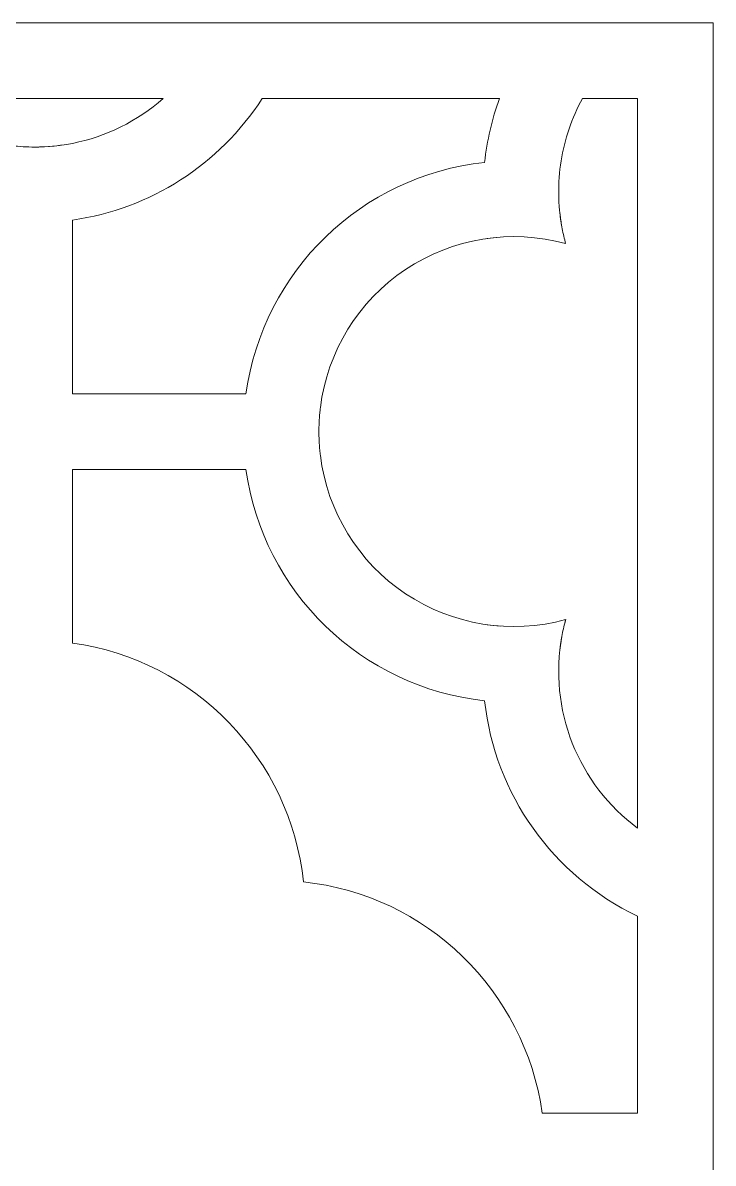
# Model space of a CAD drawing. Header units: centimetres. Extents: x -8.6 to 7.4, y -2.5 to 11.8.
# Drawn here: x -2.265 to -1.031, y 9.78 to 11.816 of the extents above; entities that cross this region are included whole.
import ezdxf

# ---------------------------------------------------------------- set-up
doc = ezdxf.new("R2010")
doc.units = ezdxf.units.CM
doc.header["$MEASUREMENT"] = 0
doc.layers.add('layer 1', color=7, linetype='Continuous')

msp = doc.modelspace()

# ---------------------------------------------------------------- linework, layer by layer
at = {"layer": 'layer 1', "lineweight": 9}
for points, knots in [([(-8.59369, 11.81631), (-8.59369, 11.81631), (-8.45848, 11.81631), (-8.45848, 11.81631), (-8.45848, 11.81631), (-8.45848, 11.81631), (-1.16645, 11.81631), (-1.16645, 11.81631), (-1.16645, 11.81631), (-1.16645, 11.81631), (-1.03124, 11.81631), (-1.03124, 11.81631), (-1.03124, 11.81631), (-1.03124, 11.81631), (-1.03124, 11.6811), (-1.03124, 11.6811), (-1.03124, 11.6811), (-1.03124, 11.6811), (-1.03124, -2.35212), (-1.03124, -2.35212), (-1.03124, -2.35212), (-1.03124, -2.35212), (-1.03124, -2.48733), (-1.03124, -2.48733), (-1.03124, -2.48733), (-1.03124, -2.48733), (-1.16645, -2.48733), (-1.16645, -2.48733), (-1.16645, -2.48733), (-1.16645, -2.48733), (-8.45848, -2.48733), (-8.45848, -2.48733), (-8.45848, -2.48733), (-8.45848, -2.48733), (-8.59369, -2.48733), (-8.59369, -2.48733), (-8.59369, -2.48733), (-8.59369, -2.48733), (-8.59369, -2.35212), (-8.59369, -2.35212), (-8.59369, -2.35212), (-8.59369, -2.35212), (-8.59369, 11.6811), (-8.59369, 11.6811), (-8.59369, 11.6811), (-8.59369, 11.6811), (-8.59369, 11.81631), (-8.59369, 11.81631)], [0, 0, 0, 0, 0.0769231, 0.0769231, 0.0769231, 0.0769231, 0.1538462, 0.1538462, 0.1538462, 0.1538462, 0.2307692, 0.2307692, 0.2307692, 0.2307692, 0.3076923, 0.3076923, 0.3076923, 0.3076923, 0.3846154, 0.3846154, 0.3846154, 0.3846154, 0.4615385, 0.4615385, 0.4615385, 0.4615385, 0.5384615, 0.5384615, 0.5384615, 0.5384615, 0.6153846, 0.6153846, 0.6153846, 0.6153846, 0.6923077, 0.6923077, 0.6923077, 0.6923077, 0.7692308, 0.7692308, 0.7692308, 0.7692308, 0.8461538, 0.8461538, 0.8461538, 0.8461538, 1, 1, 1, 1]), ([(-2.01404, 11.6811), (-2.06006, 11.64065), (-2.11596, 11.61304), (-2.17606, 11.60109), (-2.17606, 11.60109), (-2.18087, 11.60017), (-2.18569, 11.59933), (-2.19053, 11.59856), (-2.19053, 11.59856), (-2.19053, 11.59856), (-2.19574, 11.59777), (-2.19574, 11.59777), (-2.19574, 11.59777), (-2.19574, 11.59777), (-2.1971, 11.5976), (-2.1971, 11.5976), (-2.1971, 11.5976), (-2.1971, 11.5976), (-2.19889, 11.59737), (-2.19889, 11.59737), (-2.19889, 11.59737), (-2.19889, 11.59737), (-2.20096, 11.59712), (-2.20096, 11.59712), (-2.20096, 11.59712), (-2.20096, 11.59712), (-2.20413, 11.59673), (-2.20413, 11.59673), (-2.20413, 11.59673), (-2.20413, 11.59673), (-2.20897, 11.59622), (-2.20897, 11.59622), (-2.20897, 11.59622), (-2.20897, 11.59622), (-2.21048, 11.59608), (-2.21048, 11.59608), (-2.21048, 11.59608), (-2.21048, 11.59608), (-2.21181, 11.59595), (-2.21181, 11.59595), (-2.21181, 11.59595), (-2.21181, 11.59595), (-2.21682, 11.59554), (-2.21682, 11.59554), (-2.21682, 11.59554), (-2.21682, 11.59554), (-2.21896, 11.59538), (-2.21896, 11.59538), (-2.21896, 11.59538), (-2.21896, 11.59538), (-2.22607, 11.59495), (-2.22607, 11.59495), (-2.22607, 11.59495), (-2.22607, 11.59495), (-2.23469, 11.59461), (-2.23469, 11.59461), (-2.23469, 11.59461), (-2.23469, 11.59461), (-2.23611, 11.59457), (-2.23611, 11.59457), (-2.23611, 11.59457), (-2.23611, 11.59457), (-2.2415, 11.59452), (-2.2415, 11.59452), (-2.2415, 11.59452), (-2.2415, 11.59452), (-2.24364, 11.59452), (-2.24364, 11.59452), (-2.24364, 11.59452), (-2.25722, 11.59452), (-2.27079, 11.5953), (-2.28428, 11.59684), (-2.28428, 11.59684), (-2.28428, 11.59684), (-2.29242, 11.5979), (-2.29242, 11.5979), (-2.29242, 11.5979), (-2.29242, 11.5979), (-2.29372, 11.59809), (-2.29372, 11.59809), (-2.29372, 11.59809), (-2.29372, 11.59809), (-2.29891, 11.59888), (-2.29891, 11.59888), (-2.29891, 11.59888), (-2.29891, 11.59888), (-2.30036, 11.5991), (-2.30036, 11.5991), (-2.30036, 11.5991), (-2.30036, 11.5991), (-2.30716, 11.60031), (-2.30716, 11.60031), (-2.30716, 11.60031), (-2.30716, 11.60031), (-2.30923, 11.6007), (-2.30923, 11.6007), (-2.30923, 11.6007), (-2.30923, 11.6007), (-2.31125, 11.6011), (-2.31125, 11.6011), (-2.31125, 11.6011), (-2.37137, 11.61302), (-2.42729, 11.64063), (-2.47331, 11.6811), (-2.47331, 11.6811), (-2.47331, 11.6811), (-2.01405, 11.6811), (-2.01405, 11.6811)], [0, 0, 0, 0, 0.0357143, 0.0357143, 0.0357143, 0.0357143, 0.0714286, 0.0714286, 0.0714286, 0.0714286, 0.1071429, 0.1071429, 0.1071429, 0.1071429, 0.1428571, 0.1428571, 0.1428571, 0.1428571, 0.1785714, 0.1785714, 0.1785714, 0.1785714, 0.2142857, 0.2142857, 0.2142857, 0.2142857, 0.25, 0.25, 0.25, 0.25, 0.2857143, 0.2857143, 0.2857143, 0.2857143, 0.3214286, 0.3214286, 0.3214286, 0.3214286, 0.3571429, 0.3571429, 0.3571429, 0.3571429, 0.3928571, 0.3928571, 0.3928571, 0.3928571, 0.4285714, 0.4285714, 0.4285714, 0.4285714, 0.4642857, 0.4642857, 0.4642857, 0.4642857, 0.5, 0.5, 0.5, 0.5, 0.5357143, 0.5357143, 0.5357143, 0.5357143, 0.5714286, 0.5714286, 0.5714286, 0.5714286, 0.6071429, 0.6071429, 0.6071429, 0.6071429, 0.6428571, 0.6428571, 0.6428571, 0.6428571, 0.6785714, 0.6785714, 0.6785714, 0.6785714, 0.7142857, 0.7142857, 0.7142857, 0.7142857, 0.75, 0.75, 0.75, 0.75, 0.7857143, 0.7857143, 0.7857143, 0.7857143, 0.8214286, 0.8214286, 0.8214286, 0.8214286, 0.8571429, 0.8571429, 0.8571429, 0.8571429, 0.8928571, 0.8928571, 0.8928571, 0.8928571, 0.9285714, 0.9285714, 0.9285714, 0.9285714, 1, 1, 1, 1]), ([(-1.41308, 11.6811), (-1.42658, 11.64428), (-1.43552, 11.60596), (-1.4397, 11.56697), (-1.4397, 11.56697), (-1.65977, 11.54327), (-1.8355, 11.37333), (-1.86614, 11.15411), (-1.86614, 11.15411), (-1.86614, 11.15411), (-1.98636, 11.15411), (-1.98636, 11.15411), (-1.98636, 11.15411), (-1.98636, 11.15411), (-2.17606, 11.15411), (-2.17606, 11.15411), (-2.17606, 11.15411), (-2.17606, 11.15411), (-2.17606, 11.26693), (-2.17606, 11.26693), (-2.17606, 11.26693), (-2.17606, 11.26693), (-2.17606, 11.36548), (-2.17606, 11.36548), (-2.17606, 11.36548), (-2.17606, 11.36548), (-2.17606, 11.39877), (-2.17606, 11.39877), (-2.17606, 11.39877), (-2.17606, 11.39877), (-2.17606, 11.46405), (-2.17606, 11.46405), (-2.17606, 11.46405), (-2.03694, 11.48386), (-1.91335, 11.56299), (-1.83722, 11.6811), (-1.83722, 11.6811), (-1.83722, 11.6811), (-1.41308, 11.6811), (-1.41308, 11.6811)], [0, 0, 0, 0, 0.0909091, 0.0909091, 0.0909091, 0.0909091, 0.1818182, 0.1818182, 0.1818182, 0.1818182, 0.2727273, 0.2727273, 0.2727273, 0.2727273, 0.3636364, 0.3636364, 0.3636364, 0.3636364, 0.4545455, 0.4545455, 0.4545455, 0.4545455, 0.5454545, 0.5454545, 0.5454545, 0.5454545, 0.6363636, 0.6363636, 0.6363636, 0.6363636, 0.7272727, 0.7272727, 0.7272727, 0.7272727, 0.8181818, 0.8181818, 0.8181818, 0.8181818, 1, 1, 1, 1]), ([(-1.16645, 10.37851), (-1.21866, 10.41729), (-1.25902, 10.46992), (-1.28293, 10.5304), (-1.28293, 10.5304), (-1.30685, 10.59089), (-1.31333, 10.65691), (-1.30164, 10.7209), (-1.30164, 10.7209), (-1.30309, 10.71292), (-1.30427, 10.70489), (-1.30516, 10.69684), (-1.30516, 10.69684), (-1.30415, 10.70604), (-1.30277, 10.7152), (-1.30101, 10.7243), (-1.30101, 10.7243), (-1.29928, 10.73327), (-1.2972, 10.74218), (-1.29476, 10.75099), (-1.29476, 10.75099), (-1.29476, 10.75099), (-1.29648, 10.7447), (-1.29648, 10.7447), (-1.29648, 10.7447), (-1.29648, 10.7447), (-1.29484, 10.75097), (-1.29484, 10.75097), (-1.29484, 10.75097), (-1.39236, 10.7241), (-1.49682, 10.74098), (-1.58096, 10.79712), (-1.58096, 10.79712), (-1.66512, 10.85328), (-1.72065, 10.94341), (-1.73304, 11.04382), (-1.73304, 11.04382), (-1.73304, 11.04382), (-1.73328, 11.04593), (-1.73328, 11.04593), (-1.73328, 11.04593), (-1.73369, 11.04945), (-1.73405, 11.05298), (-1.73436, 11.05652), (-1.73436, 11.05652), (-1.73436, 11.05652), (-1.73483, 11.06289), (-1.73483, 11.06289), (-1.73483, 11.06289), (-1.73483, 11.06289), (-1.73498, 11.06502), (-1.73498, 11.06502), (-1.73498, 11.06502), (-1.73498, 11.06502), (-1.73524, 11.06923), (-1.73524, 11.06923), (-1.73524, 11.06923), (-1.73524, 11.06923), (-1.73532, 11.07144), (-1.73532, 11.07144), (-1.73532, 11.07144), (-1.73532, 11.07144), (-1.73543, 11.07416), (-1.73543, 11.07416), (-1.73543, 11.07416), (-1.73543, 11.07416), (-1.73547, 11.07573), (-1.73547, 11.07573), (-1.73547, 11.07573), (-1.73547, 11.07573), (-1.73555, 11.07755), (-1.73555, 11.07755), (-1.73555, 11.07755), (-1.73555, 11.07755), (-1.73557, 11.07979), (-1.73557, 11.07979), (-1.73557, 11.07979), (-1.73557, 11.07979), (-1.73559, 11.08116), (-1.73559, 11.08116), (-1.73559, 11.08116), (-1.73559, 11.08116), (-1.73564, 11.0833), (-1.73564, 11.0833), (-1.73564, 11.0833), (-1.73564, 11.0833), (-1.73565, 11.08546), (-1.73565, 11.08546), (-1.73565, 11.08546), (-1.73565, 11.08546), (-1.73565, 11.08761), (-1.73565, 11.08761), (-1.73565, 11.08761), (-1.73565, 11.08761), (-1.73564, 11.08979), (-1.73564, 11.08979), (-1.73564, 11.08979), (-1.73564, 11.08979), (-1.73561, 11.09163), (-1.73561, 11.09163), (-1.73561, 11.09163), (-1.73561, 11.09163), (-1.73559, 11.09303), (-1.73559, 11.09303), (-1.73559, 11.09303), (-1.73559, 11.09303), (-1.73555, 11.09518), (-1.73555, 11.09518), (-1.73555, 11.09518), (-1.73555, 11.09518), (-1.73547, 11.09732), (-1.73547, 11.09732), (-1.73547, 11.09732), (-1.73547, 11.09732), (-1.73543, 11.09888), (-1.73543, 11.09888), (-1.73543, 11.09888), (-1.73543, 11.09888), (-1.73536, 11.10057), (-1.73536, 11.10057), (-1.73536, 11.10057), (-1.73536, 11.10057), (-1.73529, 11.10271), (-1.73529, 11.10271), (-1.73529, 11.10271), (-1.73529, 11.10271), (-1.73498, 11.10798), (-1.73498, 11.10798), (-1.73498, 11.10798), (-1.73498, 11.10798), (-1.73483, 11.11022), (-1.73483, 11.11022), (-1.73483, 11.11022), (-1.73483, 11.11022), (-1.73444, 11.11553), (-1.73444, 11.11553), (-1.73444, 11.11553), (-1.73444, 11.11553), (-1.73353, 11.12503), (-1.73353, 11.12503), (-1.73353, 11.12503), (-1.73353, 11.12503), (-1.73328, 11.12714), (-1.73328, 11.12714), (-1.73328, 11.12714), (-1.73328, 11.12714), (-1.73304, 11.12923), (-1.73304, 11.12923), (-1.73304, 11.12923), (-1.72071, 11.22966), (-1.66513, 11.31978), (-1.58096, 11.37594), (-1.58096, 11.37594), (-1.49682, 11.43208), (-1.39236, 11.44889), (-1.29484, 11.42205), (-1.29484, 11.42205), (-1.29484, 11.42205), (-1.29648, 11.42833), (-1.29648, 11.42833), (-1.29648, 11.42833), (-1.29648, 11.42833), (-1.29484, 11.42203), (-1.29484, 11.42203), (-1.29484, 11.42203), (-1.2972, 11.43086), (-1.29925, 11.43976), (-1.301, 11.44872), (-1.301, 11.44872), (-1.30276, 11.45781), (-1.30415, 11.46698), (-1.30516, 11.47619), (-1.30516, 11.47619), (-1.30427, 11.46813), (-1.30309, 11.4601), (-1.30164, 11.45212), (-1.30164, 11.45212), (-1.30874, 11.49097), (-1.30919, 11.53075), (-1.30298, 11.56975), (-1.30298, 11.56975), (-1.29677, 11.60876), (-1.28393, 11.64642), (-1.26502, 11.6811), (-1.26502, 11.6811), (-1.26502, 11.6811), (-1.16645, 11.6811), (-1.16645, 11.6811), (-1.16645, 11.6811), (-1.16645, 11.6811), (-1.16645, 10.37851), (-1.16645, 10.37851)], [0, 0, 0, 0, 0.0204082, 0.0204082, 0.0204082, 0.0204082, 0.0408163, 0.0408163, 0.0408163, 0.0408163, 0.0612245, 0.0612245, 0.0612245, 0.0612245, 0.0816327, 0.0816327, 0.0816327, 0.0816327, 0.1020408, 0.1020408, 0.1020408, 0.1020408, 0.122449, 0.122449, 0.122449, 0.122449, 0.1428571, 0.1428571, 0.1428571, 0.1428571, 0.1632653, 0.1632653, 0.1632653, 0.1632653, 0.1836735, 0.1836735, 0.1836735, 0.1836735, 0.2040816, 0.2040816, 0.2040816, 0.2040816, 0.2244898, 0.2244898, 0.2244898, 0.2244898, 0.244898, 0.244898, 0.244898, 0.244898, 0.2653061, 0.2653061, 0.2653061, 0.2653061, 0.2857143, 0.2857143, 0.2857143, 0.2857143, 0.3061224, 0.3061224, 0.3061224, 0.3061224, 0.3265306, 0.3265306, 0.3265306, 0.3265306, 0.3469388, 0.3469388, 0.3469388, 0.3469388, 0.3673469, 0.3673469, 0.3673469, 0.3673469, 0.3877551, 0.3877551, 0.3877551, 0.3877551, 0.4081633, 0.4081633, 0.4081633, 0.4081633, 0.4285714, 0.4285714, 0.4285714, 0.4285714, 0.4489796, 0.4489796, 0.4489796, 0.4489796, 0.4693878, 0.4693878, 0.4693878, 0.4693878, 0.4897959, 0.4897959, 0.4897959, 0.4897959, 0.5102041, 0.5102041, 0.5102041, 0.5102041, 0.5306122, 0.5306122, 0.5306122, 0.5306122, 0.5510204, 0.5510204, 0.5510204, 0.5510204, 0.5714286, 0.5714286, 0.5714286, 0.5714286, 0.5918367, 0.5918367, 0.5918367, 0.5918367, 0.6122449, 0.6122449, 0.6122449, 0.6122449, 0.6326531, 0.6326531, 0.6326531, 0.6326531, 0.6530612, 0.6530612, 0.6530612, 0.6530612, 0.6734694, 0.6734694, 0.6734694, 0.6734694, 0.6938776, 0.6938776, 0.6938776, 0.6938776, 0.7142857, 0.7142857, 0.7142857, 0.7142857, 0.7346939, 0.7346939, 0.7346939, 0.7346939, 0.755102, 0.755102, 0.755102, 0.755102, 0.7755102, 0.7755102, 0.7755102, 0.7755102, 0.7959184, 0.7959184, 0.7959184, 0.7959184, 0.8163265, 0.8163265, 0.8163265, 0.8163265, 0.8367347, 0.8367347, 0.8367347, 0.8367347, 0.8571429, 0.8571429, 0.8571429, 0.8571429, 0.877551, 0.877551, 0.877551, 0.877551, 0.8979592, 0.8979592, 0.8979592, 0.8979592, 0.9183673, 0.9183673, 0.9183673, 0.9183673, 0.9387755, 0.9387755, 0.9387755, 0.9387755, 0.9591837, 0.9591837, 0.9591837, 0.9591837, 1, 1, 1, 1]), ([(-1.43526, 11.43128), (-1.42753, 11.43234), (-1.41976, 11.43314), (-1.41198, 11.43369), (-1.41198, 11.43369), (-1.41977, 11.43314), (-1.42753, 11.43234), (-1.43526, 11.43128)], [0, 0, 0, 0, 0.3333333, 0.3333333, 0.3333333, 0.3333333, 1, 1, 1, 1]), ([(-1.16645, 9.86971), (-1.16645, 9.86971), (-1.17945, 9.86971), (-1.17945, 9.86971), (-1.17945, 9.86971), (-1.17945, 9.86971), (-1.21672, 9.86971), (-1.21672, 9.86971), (-1.21672, 9.86971), (-1.21672, 9.86971), (-1.33679, 9.86971), (-1.33679, 9.86971), (-1.33679, 9.86971), (-1.36761, 10.08889), (-1.54313, 10.25902), (-1.76321, 10.28256), (-1.76321, 10.28256), (-1.78692, 10.50263), (-1.95685, 10.67834), (-2.17606, 10.70897), (-2.17606, 10.70897), (-2.17606, 10.70897), (-2.17606, 10.77427), (-2.17606, 10.77427), (-2.17606, 10.77427), (-2.17606, 10.77427), (-2.17606, 10.80754), (-2.17606, 10.80754), (-2.17606, 10.80754), (-2.17606, 10.80754), (-2.17606, 10.90609), (-2.17606, 10.90609), (-2.17606, 10.90609), (-2.17606, 10.90609), (-2.17606, 11.0189), (-2.17606, 11.0189), (-2.17606, 11.0189), (-2.17606, 11.0189), (-1.98636, 11.0189), (-1.98636, 11.0189), (-1.98636, 11.0189), (-1.98636, 11.0189), (-1.86614, 11.0189), (-1.86614, 11.0189), (-1.86614, 11.0189), (-1.83533, 10.79971), (-1.65979, 10.62958), (-1.4397, 10.60605), (-1.4397, 10.60605), (-1.42146, 10.43909), (-1.31815, 10.2936), (-1.16645, 10.22152), (-1.16645, 10.22152), (-1.16645, 10.22152), (-1.16645, 9.86971), (-1.16645, 9.86971)], [0, 0, 0, 0, 0.0666667, 0.0666667, 0.0666667, 0.0666667, 0.1333333, 0.1333333, 0.1333333, 0.1333333, 0.2, 0.2, 0.2, 0.2, 0.2666667, 0.2666667, 0.2666667, 0.2666667, 0.3333333, 0.3333333, 0.3333333, 0.3333333, 0.4, 0.4, 0.4, 0.4, 0.4666667, 0.4666667, 0.4666667, 0.4666667, 0.5333333, 0.5333333, 0.5333333, 0.5333333, 0.6, 0.6, 0.6, 0.6, 0.6666667, 0.6666667, 0.6666667, 0.6666667, 0.7333333, 0.7333333, 0.7333333, 0.7333333, 0.8, 0.8, 0.8, 0.8, 0.8666667, 0.8666667, 0.8666667, 0.8666667, 1, 1, 1, 1]), ([(-1.43526, 10.74174), (-1.42753, 10.74068), (-1.41977, 10.73988), (-1.41198, 10.73932), (-1.41198, 10.73932), (-1.41976, 10.73988), (-1.42753, 10.74068), (-1.43526, 10.74174)], [0, 0, 0, 0, 0.3333333, 0.3333333, 0.3333333, 0.3333333, 1, 1, 1, 1])]:
    msp.add_open_spline(points, degree=3, knots=knots, dxfattribs=at)

doc.saveas('drawing.dxf')
